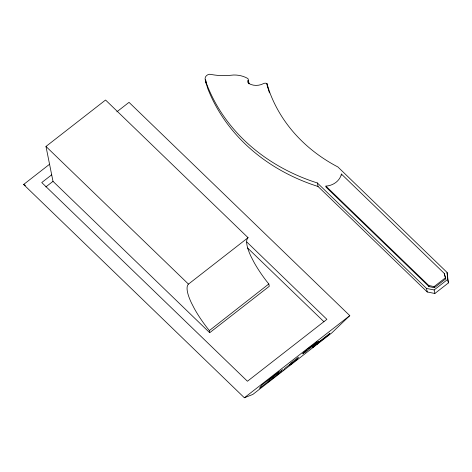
<?xml version="1.0" encoding="UTF-8"?>
<svg xmlns="http://www.w3.org/2000/svg" width="472" height="472" viewBox="0 0 472 472"><rect width="100%" height="100%" fill="white"/><g stroke="black" fill="none" stroke-linecap="round" stroke-linejoin="round"><path stroke-width="0.71" d="M277.919 373.187L278.946 371.676L261.635 385.164L259.476 388.338L268.273 381.488M283.194 370.768L284.834 368.361L290.25 364.136M291.318 364.437L292.233 363.098M312.989 347.551L313.697 346.507M314.446 345.404L319.013 341.403L318.37 342.347M316.913 344.495L317.621 343.451M116.855 111.823L129.015 102.347L349.787 315.62L331.899 332.819L252.833 394.427L244.366 397.766L23.6 184.493L49.666 164.179M45.973 146.45L105.557 100.023L248.06 237.687A46.693 12.414 52.1 0 0 250.998 256.467L254.019 262.32A46.693 12.414 52.1 0 0 266.603 281.229L268.822 283.979L269.288 286.28L209.704 332.713L53.006 181.337L45.973 146.45L188.475 284.114A46.693 12.414 52.1 0 0 191.414 302.894L194.434 308.747A46.693 12.414 52.1 0 0 207.013 327.656L209.238 330.406L209.704 332.713M51.69 174.811L41.76 182.552L247.44 381.252L326.884 319.343L246.838 242.012M45.837 186.924L53.006 181.337M188.475 284.114L248.06 237.687M268.822 283.979L209.285 330.642M244.366 397.766L349.787 315.62M306.116 350.466L303.815 352.259L302.705 353.894L305.006 352.1M310.824 346.802L317.361 341.698L316.258 343.333L309.715 348.43M325.892 186.121L428.723 285.46L434.092 286.628L445.485 277.754L444.229 273.377L341.398 174.038A16.036 13.641 -11.4 0 1 325.892 186.121L326.117 187.231L428.948 286.569L434.317 287.737L445.71 278.863L445.485 277.754M205.261 79.756L206.937 84.724A200.63 170.699 -11.4 0 0 317.343 182.965L426.535 288.451L434.146 289.955L447.686 279.406L447.078 272.444L337.887 166.958A172.534 146.792 -11.4 0 1 269.659 92.129L266.816 83.538A3.269 2.785 -11.4 0 0 263.506 83.609A13.735 11.688 -11.4 0 1 248.927 83.538A2.921 2.484 -11.4 0 1 248.154 80.275A1.941 1.652 -11.4 0 0 247.493 78.328A25.624 21.8 -11.4 0 0 233.652 75.007L229.422 75.396A59.537 50.651 -11.4 0 1 212.424 74.694L209.662 74.24A4.85 4.124 -11.4 0 0 205.261 79.756L207.645 88.252A200.63 170.699 -11.4 0 0 318.051 186.493L427.243 291.979L434.859 293.484L448.4 282.929L447.078 272.444M23.6 184.493L25.541 185.461M266.816 83.538L267.211 83.774L268.108 88.825M247.629 248.024L323.963 321.768M268.332 89.509L269.465 92.925M445.71 278.863L444.229 273.377M447.686 279.406L448.4 282.929M434.092 286.628L434.317 287.737M434.146 289.955L434.859 293.484M428.723 285.46L428.948 286.569M426.535 288.451L427.243 291.979M341.398 174.038L341.622 175.153M317.343 182.965L318.051 186.493M266.957 84.24L267.524 87.066M248.154 80.275L248.868 83.804A1.941 1.652 -11.4 0 0 248.526 82.087M205.975 83.284A4.85 4.124 -11.4 0 1 206.04 80.83M269.4 379.824L267.76 382.237L280.917 371.983L282.557 369.57L269.4 379.824M291.035 362.986L289.525 365.204L297.012 359.369L298.522 357.151L291.035 362.986M306.523 349.87L304.664 352.596L309.372 348.932L311.231 346.2L306.523 349.87M313.207 346.371L312.458 347.469L329.149 334.465L329.898 333.368L313.207 346.371"/></g></svg>
